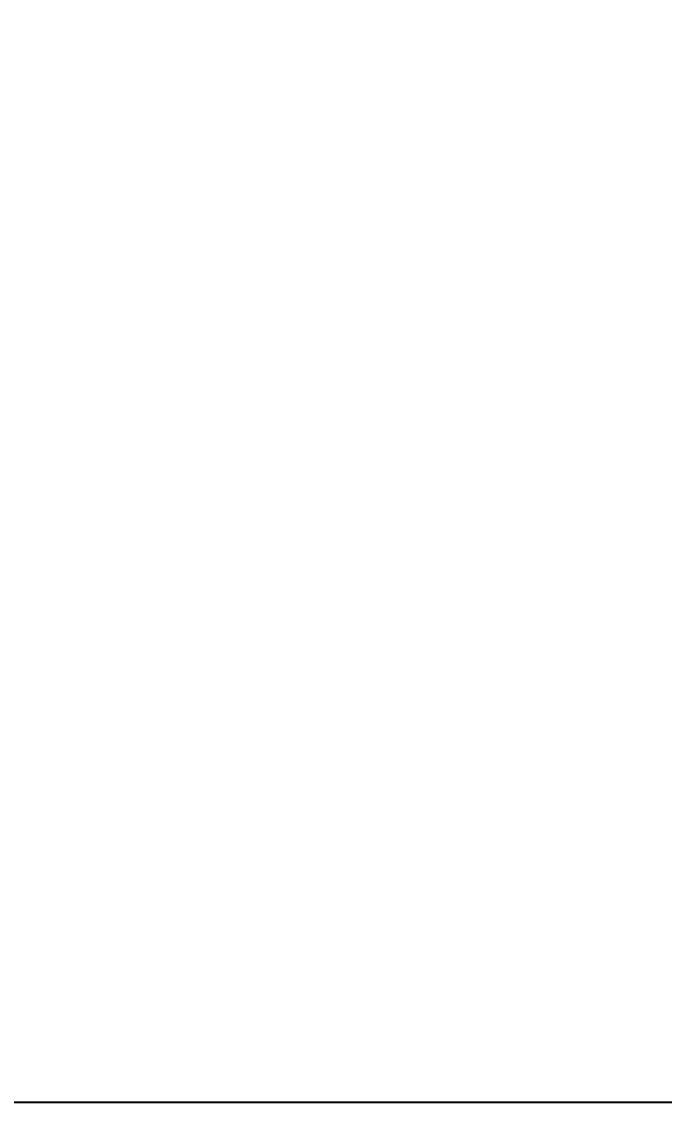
# Model space of a CAD drawing. Header units: millimetres. Extents: x 49.4 to 144.1, y 7.9 to 81.2.
# Drawn here: x 99.504 to 101.665, y 17.028 to 20.663 of the extents above; entities that cross this region are included whole.
import ezdxf

# ---------------------------------------------------------------- set-up
doc = ezdxf.new("R2010")
doc.units = ezdxf.units.MM
doc.layers.add('dim', color=3, linetype='Continuous')
doc.styles.get("Standard").update_dxf_attribs({"font": 'arial.ttf'})
doc.dimstyles.new('ISO-25', dxfattribs={"dimtxt": 2.5, "dimasz": 2.5, "dimexe": 1.25, "dimexo": 0.625, "dimtad": 1, "dimtxsty": 'Standard', "dimcen": 2.5, "dimadec": 0, "dimazin": 0, "dimtfac": 1, "dimtmove": 0, "dimatfit": 3, "dimfxl": 1, "dimarcsym": 0})

# ---------------------------------------------------------------- blocks, each defined once
blk = doc.blocks.new('*D53')
at = {"layer": 'Defpoints', "color": 0, "transparency": 16777216}
for p in [(94.0052, 72.5584), (94.0042, 17.0289), (142.8154, 17.0281)]:
    blk.add_point(p, dxfattribs=at)
at = {"layer": 'dim', "color": 0, "lineweight": -2, "transparency": 16777216}
for p, q in [((94.6302, 72.5583), (144.0663, 72.5575)), ((142.8163, 71.0575), (142.8154, 18.5281)), ((94.6292, 17.0289), (144.0654, 17.028))]:
    blk.add_line(p, q, dxfattribs=at)
at = {"layer": 'dim', "color": 0, "transparency": 16777216}
for points in [[(142.5663, 71.0575), (143.0663, 71.0575), (142.8163, 72.5575)], [(142.5654, 18.5281), (143.0654, 18.528), (142.8154, 17.0281)]]:
    blk.add_solid(points, dxfattribs=at)
at = {"layer": 'dim', "color": 0, "transparency": 16777216, "insert": (141.425, 44.7928), "char_height": 1.5, "attachment_point": 5, "rotation": 89.999}
blk.add_mtext('56', dxfattribs=at)

msp = doc.modelspace()

# ---------------------------------------------------------------- dimensions: what is measured, and where the dimension line sits
at = {"layer": 'dim'}
dim = msp.add_aligned_dim(p1=(94.0052, 72.5584), p2=(94.0042, 17.0289), distance=48.8112, dimstyle='ISO-25', override={"dimtxt": 1.5, "dimasz": 1.5, "dimdec": 0, "dimcen": 0}, dxfattribs=at)
dim.commit()
dim.dimension.update_dxf_attribs({"geometry": '*D53', "text_midpoint": (141.425, 44.7928)})

doc.saveas('drawing.dxf')
